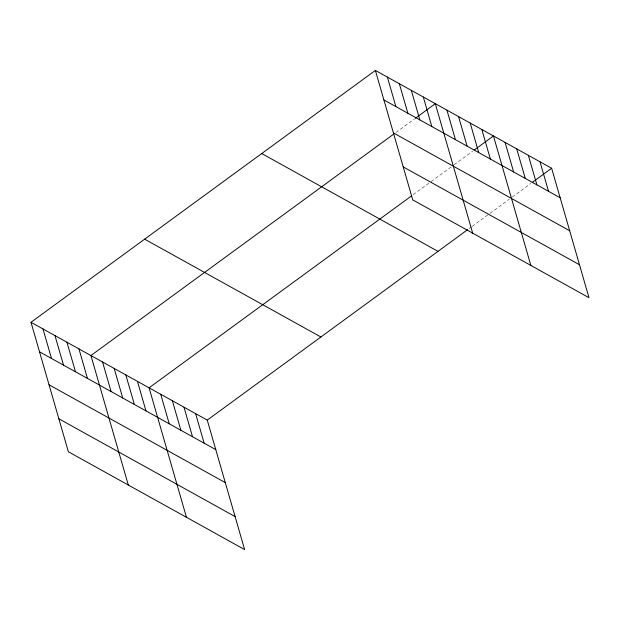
<?xml version="1.0" encoding="UTF-8"?>
<svg xmlns="http://www.w3.org/2000/svg" width="620" height="620" viewBox="0 0 620 620"><rect width="100%" height="100%" fill="white"/><g stroke="black" fill="none" stroke-linecap="round" stroke-linejoin="round"><path stroke-width="0.46" stroke-dasharray="3.1 2.33" d="M395.94 132.478L414.509 118.893M413.246 194.633L430.334 182.141M431.078 181.598L453.36 165.3M454.104 164.757L472.673 151.179M469.185 228.547L471.409 226.912M472.153 226.37L488.498 214.419M489.978 213.334L509.291 199.214M512.267 197.036L530.836 183.458"/><path stroke-width="0.93" d="M31 322.284L207.258 420.112L244.621 549.576L68.371 451.755L31 322.284L375.379 70.424L551.63 168.245L589 297.716L412.742 199.888L375.379 70.424M393.708 134.106L90.923 355.547L128.293 485.011M415.245 118.35L435.302 103.687L472.673 233.151M411.765 195.719L149.087 387.826L186.457 517.297M474.153 150.087L493.466 135.966L530.836 265.43M207.258 420.112L467.697 229.633M532.317 182.373L551.63 168.245M383.904 99.952L560.154 197.78M393.421 132.936L569.671 230.756M403.225 166.912L579.483 264.732M261.733 153.543L437.983 251.363M144.646 239.173L320.897 336.993M39.525 351.819L215.776 449.639M49.042 384.795L225.3 482.616M58.853 418.771L235.104 516.6M539.997 161.789L548.522 191.317M528.364 155.333L536.889 184.861M516.731 148.877L525.256 178.405M505.099 142.422L513.624 171.949M481.833 129.51L490.358 159.038M470.2 123.055L478.725 152.582M458.568 116.599L467.093 146.126M446.935 110.143L455.46 139.671M423.321 97.03L431.838 126.565M411.331 90.381L419.856 119.908M399.35 83.731L407.875 113.258M387.361 77.074L395.885 106.609M195.625 413.656L204.143 443.184M183.993 407.193L192.51 436.728M172.36 400.737L180.877 430.272M160.72 394.281L169.244 423.817M137.454 381.37L145.979 410.905M125.821 374.914L134.346 404.449M114.189 368.458L122.714 397.986M102.556 362.003L111.081 391.53M78.942 348.897L87.466 378.425M66.952 342.24L75.477 371.775M54.971 335.591L63.496 365.118M42.982 328.941L51.506 358.469"/></g></svg>
